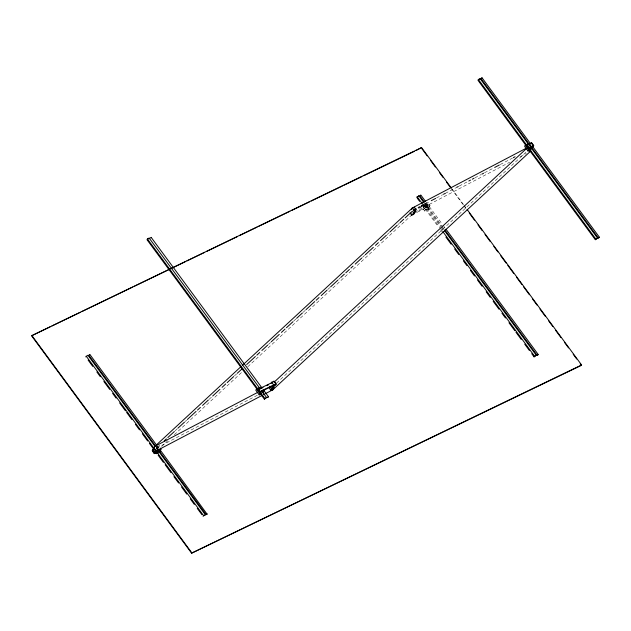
<?xml version="1.0" encoding="UTF-8"?>
<svg xmlns="http://www.w3.org/2000/svg" width="631" height="631" viewBox="0 0 631 631"><rect width="100%" height="100%" fill="white"/><g stroke="black" fill="none" stroke-linecap="round" stroke-linejoin="round"><path stroke-width="0.47" stroke-dasharray="3.15 2.37" d="M156.291 448.404L156.906 447.229M157.024 448.744L157.387 448.057L155.889 448.775M410.095 212.497L411.806 214.816L412.161 214.13L430.026 205.548L428.528 203.521L426.469 204.515L425.807 205.793L427.297 207.82L429.356 206.826L430.026 205.548M410.103 213.404L411.704 215.581L414.37 210.478L413.305 209.027M411.704 215.581L413.021 214.942L415.695 209.839L414.094 207.662M413.415 212.402L415.324 211.48L416.413 209.65L414.599 207.189M409.834 212.308L411.964 215.21L414.322 214.075L414.835 213.089L412.698 210.194M421.303 206.408L421.918 205.233L425.744 203.387L429.159 208.025L428.544 209.208L424.718 211.046L421.303 206.408L425.128 204.57L425.744 203.387M423.401 207.078L424.071 205.809L425.46 207.686L424.789 208.964L423.401 207.078L425.318 206.156L425.98 204.886L427.368 206.771L426.706 208.041L424.789 208.964M427.297 207.82L427.96 206.542L426.225 204.215L425.862 204.901L427.573 207.22L411.806 214.816M425.807 205.793L427.865 204.799L428.528 203.521M424.718 211.046L425.333 209.871L429.159 208.025M159.872 444.91L156.259 448.255L257.487 395.164M175.071 430.847L177.24 428.835M185.198 421.469L186.642 420.136M209.074 399.376L211.969 396.694M234.393 375.934L236.562 373.923M268.396 344.455L270.565 342.452M293.723 321.021L295.892 319.01M303.125 312.313L305.294 310.302M327.726 289.542L329.895 287.539M338.579 279.501L340.022 278.161M362.454 257.401L364.623 255.389M387.048 234.629L389.224 232.626M397.901 224.589L399.352 223.248M161.67 446.456L167.791 440.785M174.306 434.759L242.312 371.809M247.762 366.761L415.608 211.401M276.512 383.151L526.846 151.44M413.818 209.855L417.312 208.025M420.798 206.195L430.397 201.155M436.51 197.953L442.615 194.75M445.234 193.378L455.708 187.88M459.202 186.05L467.926 181.476M474.906 177.816L481.019 174.606M484.505 172.776L494.98 167.286M500.217 164.541L512.435 158.129M414.614 212.103L509.738 162.214M520.204 156.717L526.317 153.514M413.084 210.549L417.462 208.435M418.337 208.017L426.225 204.215M413.597 210.809L425.98 204.886M413.912 210.857L416.413 209.65M413.037 212.521L415.537 211.314L413.731 208.853M425.46 207.686L427.368 206.771M412.477 214.225L414.835 213.089M451.93 188.835L463.611 204.704M464.195 205.501L465.946 207.875M451.141 188.432L463.406 205.099M463.99 205.887L466.325 209.066M426.091 202.18L442.441 224.391M443.025 225.188L444.776 227.562M427.865 204.799L429.356 206.826M425.002 202.906L444.271 229.077M424.135 202.93L441.069 225.93M441.653 226.726L443.987 229.897M425.128 204.57L428.544 209.208M423.724 203.718L440.659 226.718M441.243 227.507L442.994 229.889M425.318 206.156L426.706 208.041M422.951 204.578L440.47 228.367M441.053 229.163L442.221 230.749M421.958 204.57L438.308 226.774M440.643 229.944L441.81 231.538M421.918 205.233L425.333 209.871M414.709 207.954L416.144 209.91L414.236 210.833L413.273 209.531M413.408 208.877L415.324 211.48M412.185 211.172L414.322 214.075M411.428 212.765L413.021 214.942M157.04 445.589L158.854 448.057M156.662 445.707L158.586 448.318M156.527 446.07L158.129 448.239M156.527 447.229L157.695 448.815M156.165 447.261L157.529 449.106M415.719 209.326A2.398 1.956 62.3 0 1 415.285 211.732A2.398 1.956 62.3 0 1 413.037 211.819M157.04 446.298A2.398 1.956 62.3 0 1 158.16 447.734M415.111 209.295A2.398 1.349 47.2 0 1 415.45 211.614A2.398 1.349 47.2 0 1 413.171 211.101M156.906 447.008A2.398 1.349 47.2 0 1 157.545 447.695"/><path stroke-width="0.95" d="M155.36 445.644L88.797 355.221L89.744 354.764M150.415 238.037L150.998 237.595M159.951 449.682L207.102 514.186M268.498 396.765L267.41 397.483L268.498 396.765L263.237 389.619M424.418 202.109L419.749 195.768L420.703 195.31M528.881 143.639L481.003 78.599L481.516 78.015L482.092 77.881L530.553 143.71M482.092 77.881L481.003 78.599M537.888 354.898L537.107 355.19L538.062 354.732M598.362 238.029L599.45 237.303L598.362 238.029L531.215 146.81M451.346 188.038L421.563 147.575L31.55 335.779L191.587 553.182L581.388 365.373L581.593 364.978L467.114 209.46M85.753 356.886L87.93 355.245L155.068 446.464M260.114 388.783L149.176 238.084L147.417 238.936L147.007 239.717L257.353 389.627M148.766 238.865L149.176 238.084M156.204 450.045L157.269 451.496L156.756 452.474L154.406 453.61L152.268 450.715L152.781 449.729L154.35 448.972M153.932 448.199L154.753 446.63M153.428 450.108L154.319 448.404M154.24 453.224L154.603 452.537L152.891 450.218L152.536 450.905L154.24 453.224L158.728 451.062L159.091 450.376M155.029 452.285L155.92 450.581M154.406 453.61L154.918 452.632L157.269 451.496M155.904 452.49L157.237 449.942M260.24 387.229L256.415 389.075L255.8 390.25L259.215 394.888L260.745 394.154M272.379 382.441L258.363 389.193L258.008 389.879L259.712 392.198L275.479 384.602L275.842 383.916L274.138 381.597M259.712 392.198L260.075 391.512L273.215 385.178M259.215 394.888L259.83 393.712L263.655 391.867L262.52 390.321M263.853 390.668L264.523 389.39M263.04 393.05L263.655 391.867M271.156 383.222L271.669 382.244L274.02 381.108L276.157 384.011L275.644 384.989L273.294 386.125M203.111 516.308L205.288 514.675L158.578 451.22M260.272 393.594L264.365 399.147L266.534 397.506L261.865 391.165M204.878 515.456L205.288 514.675M266.534 397.506L264.365 399.147M274.043 387.631L271.543 388.838L270.667 390.502L273.176 389.303A2.398 1.349 47.2 0 0 272.742 387.276M273.775 387.891L271.866 388.814L271.046 390.384L272.955 389.469M272.071 388.325L273.846 384.926M272.947 388.538L275.171 384.287M191.587 553.182L581.593 364.978M421.563 147.575L416.026 150.533M416.705 197.424L418.881 195.791L423.551 202.141M528.597 144.46L480.136 78.63L478.369 79.474L477.959 80.263L525.836 145.304M418.471 196.58L418.881 195.791M479.726 79.411L480.136 78.63M529.086 143.395L525.26 145.24L524.645 146.416L528.052 151.054L529.583 150.312M533.045 146.195L533.4 145.509L531.696 143.19L527.208 145.359L526.846 146.045L528.557 148.364L532.296 146.558M528.715 144.822L529.228 143.836L531.586 142.709L533.716 145.603L533.203 146.589L530.852 147.717L531.365 146.739L533.716 145.603M528.557 148.364L528.912 147.678L533.4 145.509M531.073 143.687L531.586 142.709M531.334 143.876L531.696 143.19M528.052 151.054L528.668 149.878L532.493 148.033L531.357 146.487M530.521 148.222L531.405 146.518M531.878 149.208L532.493 148.033M531.728 353.683L534.063 356.854L536.24 355.221L444.571 230.694M529.338 150.06L595.317 239.693L597.494 238.053L530.348 146.842M536.24 355.221L534.063 356.854M597.494 238.053L595.317 239.693M154.469 446.716L240.947 366.666M242.391 365.325L412.414 207.946M164.218 440.895L166.387 438.884M167.83 437.543L174.345 431.517M177.966 428.165L184.473 422.139M187.368 419.465L196.052 411.428M197.495 410.087L200.39 407.405M202.559 405.402L208.348 400.038M212.686 396.023L219.927 389.327M222.096 387.316L225.709 383.971M227.16 382.631L233.667 376.604M237.288 373.252L242.351 368.567M246.697 364.552L255.374 356.515M256.825 355.174L259.72 352.492M261.889 350.489L267.678 345.125M271.291 341.781L279.249 334.414M281.418 332.403L285.038 329.059M286.482 327.718L292.997 321.692M296.617 318.339L302.399 312.984M306.019 309.632L314.703 301.602M316.147 300.261L319.041 297.58M321.211 295.576L327 290.213M330.62 286.868L337.853 280.172M340.748 277.49L344.368 274.146M345.812 272.805L349.432 269.453M350.875 268.112L353.044 266.108M355.214 264.097L361.729 258.071M365.349 254.719L373.307 247.352M375.477 245.349L378.371 242.667M380.54 240.656L386.33 235.3M389.942 231.956L397.183 225.259M400.07 222.577L403.69 219.233M405.141 217.892L412.374 211.196M273.996 382.276L526.885 148.198M272.86 389.737L530.805 150.975A2.398 1.349 47.2 0 1 529.819 151.408M413.029 207.607L525.599 148.553M418.179 207.567L419.93 206.652M431.273 200.697L435.635 198.41M443.49 194.293L445.234 193.378M456.584 187.423L458.327 186.508M468.801 181.018L470.545 180.103M472.288 179.188L474.031 178.273M481.887 174.148L483.63 173.233M494.98 167.286L499.342 164.999M513.303 157.671L515.054 156.756M257.566 392.45L155.463 446.007A2.398 1.956 62.3 0 0 154.8 449.603A2.398 1.956 62.3 0 0 158.168 449.477M157.048 450.51L261.77 395.582M263.521 394.667L272.245 390.084M32.441 335.353L50.196 326.795M51.971 325.935L80.389 312.25M82.164 311.391L132.778 287.01M134.553 286.151L169.179 269.469M170.954 268.609L185.167 261.77M186.942 260.911L204.696 252.353M206.471 251.501L237.548 236.522M239.33 235.671L257.085 227.113M258.86 226.261L289.937 211.282M291.719 210.431L309.474 201.873M311.249 201.021L342.325 186.042M344.1 185.191L361.863 176.633M363.637 175.773L414.252 151.393M528.794 147.693L530.703 146.771M412.098 208.388L414.599 207.189M260.966 388.357L263.024 387.363M258.568 389.65L260.477 388.728M266.771 385.659L268.522 384.815M276.157 384.011L273.807 385.139L271.669 382.244M156.204 445.991L154.54 446.795L153.664 448.46L155.478 450.928L157.979 449.722M153.081 449.067L154.611 448.333M152.268 450.715L153.838 449.958M420.782 194.987L425.507 201.392M207.244 513.926L206.156 514.651L160.029 451.985M532.887 146.881L599.45 237.303M529.228 143.836L531.365 146.739M529.322 144.885L530.245 146.147M527.208 145.359L528.912 147.678M478.369 79.474L595.727 238.904M525.26 145.24L528.668 149.878M421.942 148.766L427.195 155.904M430.697 160.66L435.374 167.01M439.46 172.563L442.962 177.327M446.472 182.083L450.558 187.644M469.251 213.033L474.504 220.172M478.006 224.936L482.1 230.489M485.018 234.456L490.271 241.594M493.781 246.358L497.867 251.911M500.785 255.878L506.046 263.017M507.797 265.399L513.634 273.333M516.56 277.301L521.813 284.439M523.564 286.821L529.409 294.756M532.327 298.723L536.997 305.073M539.923 309.032L545.176 316.178M548.678 320.934L552.772 326.495M555.69 330.463L560.943 337.601M564.453 342.357L568.539 347.918M573.208 354.259L576.718 359.023M580.22 363.779L581.388 365.373M445.943 229.148L538.196 354.472M444.855 229.873L537.107 355.19M417.115 196.643L422.368 203.781M442.804 231.545L534.473 356.073M417.288 198.221L419.623 201.392M445.896 237.082L451.157 244.229M454.659 248.985L458.745 254.538M463.414 260.879L466.916 265.643M470.418 270.399L474.512 275.952M477.43 279.919L482.1 286.261M486.185 291.814L490.271 297.367M493.19 301.334L499.034 309.261M501.953 313.228L505.455 317.992M508.957 322.749L514.793 330.683M515.961 332.269L521.222 339.407M524.724 344.163L529.393 350.513M269.942 386.211L271.866 388.814M269.729 386.377L271.543 388.838M151.14 237.335L262.07 388.033M258.363 389.193L260.075 391.512M147.417 238.936L258.347 389.635M259.515 391.22L264.775 398.358M256.415 389.075L259.83 393.712M160.187 448.034L161.181 449.39L155.352 452.175L156.496 453.705L160.321 451.867L159.186 450.321M89.886 354.496L156.449 444.918M86.163 356.097L155.368 450.155M156.811 452.072L203.521 515.527M88.088 360.056L92.757 366.398M96.843 371.951L100.345 376.715M103.847 381.471L109.691 389.406M112.61 393.365L116.112 398.129M119.614 402.886L125.451 410.82M126.618 412.406L131.879 419.544M135.381 424.3L139.467 429.853M142.385 433.82L147.638 440.959M149.389 443.341L153.483 448.893M158.152 455.235L163.405 462.373M165.156 464.755L170.993 472.682M173.911 476.65L178.589 482.999M181.507 486.966L186.76 494.105M190.262 498.861L194.348 504.414M197.266 508.381L201.944 514.722M152.781 449.729L154.918 452.632M31.755 335.384L191.792 552.788M530.474 151.314A2.398 1.956 62.3 0 1 529.803 151.685M411.759 209.476A2.398 1.956 62.3 0 1 414.606 207.891M273.357 389.059A2.398 1.956 62.3 0 1 271.054 389.997A2.398 1.956 62.3 0 1 269.39 387.458M411.917 208.9A2.398 1.349 47.2 0 1 413.013 207.883M154.532 448.049A2.398 1.349 47.2 0 1 156.172 446.519M158.05 449.8A2.398 1.349 47.2 0 1 157.663 450.163M273.247 389.382A2.398 1.349 47.2 0 1 271.535 389.579"/></g></svg>
